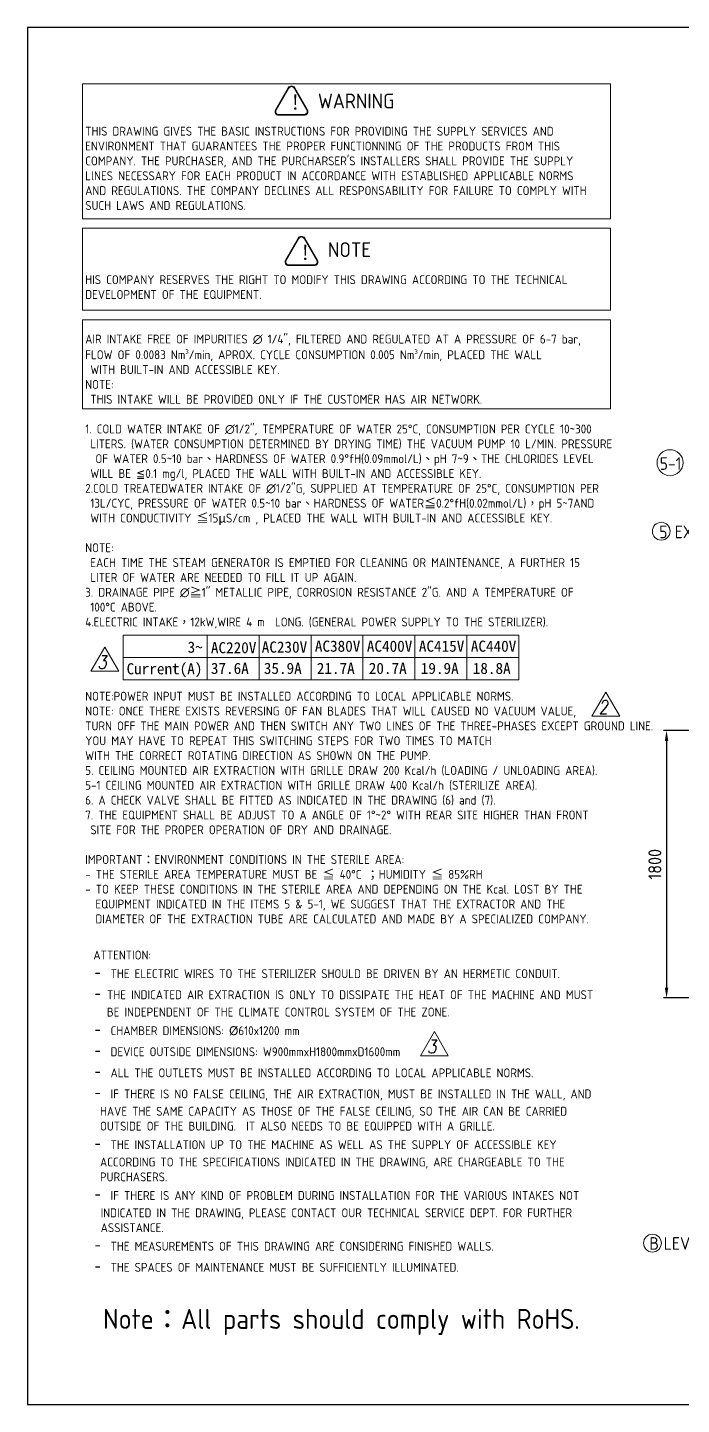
# Model space of a CAD drawing. Header units: millimetres. Extents: x -180913 to 13185, y -18310 to 9270.
# Drawn here: x 0 to 4403, y 0 to 9270 of the extents above; entities that cross this region are included whole.
import ezdxf

# ---------------------------------------------------------------- set-up
doc = ezdxf.new("R2010")
doc.units = ezdxf.units.MM
doc.header["$MEASUREMENT"] = 0
for name, color, linetype, lineweight in [('D', 3, 'Continuous', 13), ('F', 7, 'Continuous', 15), ('T', 4, 'Continuous', 15)]:
    doc.layers.add(name, color=color, linetype=linetype, lineweight=lineweight)
doc.styles.get("Standard").update_dxf_attribs({"font": 'KAIU.TTF'})
doc.styles.add('STU25', font='isocp2.shx')
doc.styles.add('Text', font='romans.shx', dxfattribs={"width": 0.8, "oblique": 10})
doc.dimstyles.new('STU25', dxfattribs={"dimscale": 35, "dimtxt": 2.5, "dimasz": 2, "dimexe": 0.6, "dimexo": 1, "dimgap": 1, "dimtad": 1, "dimdsep": 46, "dimtxsty": 'STU25', "dimcen": 2, "dimazin": 2, "dimtfac": 1, "dimtmove": 0, "dimatfit": 3, "dimfxl": 0, "dimtolj": 1, "dimtzin": 0, "dimarcsym": 0})

# ---------------------------------------------------------------- blocks, each defined once
blk = doc.blocks.new('*D4')
at = {"layer": 'D', "color": 0, "lineweight": -2}
for p, q in [((5225.2, 4536.7), (4281.1, 4536.7)), ((4302.1, 4466.7), (4302.1, 2806.7)), ((5230.7, 2736.7), (4281.1, 2736.7))]:
    blk.add_line(p, q, dxfattribs=at)
at = {"layer": 'D', "color": 0}
for points in [[(4313.8, 4466.7), (4290.4, 4466.7), (4302.1, 4536.7)], [(4290.4, 2806.7), (4313.8, 2806.7), (4302.1, 2736.7)]]:
    blk.add_solid(points, dxfattribs=at)
at = {"layer": 'Defpoints', "color": 0}
for p in [(5260.2, 4536.7), (4302.1, 2736.7), (5265.7, 2736.7)]:
    blk.add_point(p, dxfattribs=at)
at = {"layer": 'D', "color": 0, "insert": (4223.4, 3636.7), "char_height": 87.5, "attachment_point": 5, "rotation": 90, "style": 'STU25'}
blk.add_mtext('\\A1;1800', dxfattribs=at)

msp = doc.modelspace()

# ---------------------------------------------------------------- hatches: boundary and pattern name
at = {"layer": 'D'}
h = msp.add_hatch(color=11, dxfattribs=at)
edge = h.paths.add_edge_path()
edge.add_line((1755.412, 8864.768), (1670.053, 8716.922))
edge.add_arc((1691.704, 8704.422), 25, 149.9999999, 270)
edge.add_line((1691.704, 8679.422), (1862.422, 8679.422))
edge.add_arc((1862.422, 8704.422), 25, 270, 389.9999999)
edge.add_line((1884.072, 8716.922), (1798.713, 8864.768))
edge.add_arc((1777.063, 8852.268), 25, 30, 150)
edge = h.paths.add_edge_path(flags=16)
edge.add_arc((1777.063, 8852.268), 20, 30, 150)
edge.add_line((1759.742, 8862.268), (1674.383, 8714.422))
edge.add_arc((1691.704, 8704.422), 20, 149.9999999, 270)
edge.add_line((1691.704, 8684.422), (1862.422, 8684.422))
edge.add_arc((1862.422, 8704.422), 20, 270, 389.9999999)
edge.add_line((1879.742, 8714.422), (1794.383, 8862.268))
h = msp.add_hatch(color=11, dxfattribs=at)
edge = h.paths.add_edge_path()
edge.add_ellipse((1758.946, 7692.068), major_axis=(25, 0), ratio=1, start_angle=149.9999999, end_angle=270)
edge.add_line((1758.946, 7667.068), (1929.664, 7667.068))
edge.add_ellipse((1929.664, 7692.068), major_axis=(25, 0), ratio=1, start_angle=270, end_angle=389.9999999)
edge.add_line((1951.315, 7704.568), (1865.956, 7852.414))
edge.add_ellipse((1844.305, 7839.914), major_axis=(25, 0), ratio=1, start_angle=30, end_angle=150)
edge.add_line((1822.654, 7852.414), (1737.295, 7704.568))
edge = h.paths.add_edge_path(flags=16)
edge.add_ellipse((1758.946, 7692.068), major_axis=(20, 0), ratio=1, start_angle=149.9999999, end_angle=270)
edge.add_line((1758.946, 7672.068), (1929.664, 7672.068))
edge.add_ellipse((1929.664, 7692.068), major_axis=(20, 0), ratio=1, start_angle=270, end_angle=389.9999999)
edge.add_line((1946.984, 7702.068), (1861.625, 7849.914))
edge.add_ellipse((1844.305, 7839.914), major_axis=(20, 0), ratio=1, start_angle=30, end_angle=150)
edge.add_line((1826.984, 7849.914), (1741.625, 7702.068))

# ---------------------------------------------------------------- linework, layer by layer
at = {"layer": 'D', "color": 11}
for p, q in [((1755.412, 8864.768), (1670.053, 8716.922)), ((1759.742, 8862.268), (1674.383, 8714.422)), ((1794.383, 8862.268), (1879.742, 8714.422)), ((1798.713, 8864.768), (1884.072, 8716.922)), ((1691.704, 8684.422), (1862.422, 8684.422)), ((1691.704, 8679.422), (1862.422, 8679.422)), ((1822.654, 7852.414), (1737.295, 7704.568)), ((1826.984, 7849.914), (1741.625, 7702.068)), ((1861.625, 7849.914), (1946.984, 7702.068)), ((1865.956, 7852.414), (1951.315, 7704.568)), ((1758.946, 7672.068), (1929.664, 7672.068)), ((1758.946, 7667.068), (1929.664, 7667.068))]:
    msp.add_line(p, q, dxfattribs=at)
at = {"layer": 'D'}
for p, q in [((643.107, 5178.539), (3308.447, 5178.539)), ((643.107, 5178.539), (643.107, 4878.539)), ((1208.447, 5178.539), (1208.447, 4878.539)), ((1558.447, 5178.539), (1558.447, 4878.539)), ((1908.447, 5178.539), (1908.447, 4878.539)), ((2258.447, 5178.539), (2258.447, 4878.539)), ((2608.447, 5178.539), (2608.447, 4878.539)), ((2958.447, 5178.539), (2958.447, 4878.539)), ((3308.447, 5178.539), (3308.447, 4878.539)), ((643.107, 5028.539), (3308.447, 5028.539)), ((643.107, 4878.539), (3308.447, 4878.539))]:
    msp.add_line(p, q, dxfattribs=at)
at = {"layer": 'D', "color": 11}
for points in [[(370.349, 8891.272), (3924.203, 8891.272), (3924.203, 7981.874), (370.349, 7981.874)], [(370.349, 7919.859), (3924.203, 7919.859), (3924.203, 7368.098), (370.349, 7368.098)], [(370.349, 7301.78), (3924.203, 7301.78), (3924.203, 6702.741), (370.349, 6702.741)]]:
    msp.add_lwpolyline(points, close=True, dxfattribs=at)
at = {"layer": 'D'}
for centre, radius in [((4325.63, 6340.491), 87.5), ((4266.48, 5878.943), 60), ((4207.146, 1086.111), 60)]:
    msp.add_circle(centre, radius, dxfattribs=at)
at = {"layer": 'D', "color": 11}
for centre, radius, start, end in [((1777.063, 8852.268), 25, 30, 150), ((1777.063, 8852.268), 20, 30, 150), ((1691.704, 8704.422), 25, 149.9999999, 270), ((1691.704, 8704.422), 20, 149.9999999, 270), ((1862.422, 8704.422), 25, 270, 29.9999999), ((1862.422, 8704.422), 20, 270, 29.9999999), ((1844.305, 7839.914), 25, 30, 150), ((1844.305, 7839.914), 20, 30, 150), ((1758.946, 7692.068), 25, 149.9999999, 270), ((1758.946, 7692.068), 20, 149.9999999, 270), ((1929.664, 7692.068), 25, 270, 29.9999999), ((1929.664, 7692.068), 20, 270, 29.9999999)]:
    msp.add_arc(centre, radius, start, end, dxfattribs=at)
at = {"layer": 'Defpoints', "color": 6}
msp.add_lwpolyline([(0, 9270), (0, 0), (13185, 0), (13185, 9270)], close=True, dxfattribs=at)
at = {"layer": 'F', "color": 7}
for points in [[(520.555, 5098.193), (427.064, 4936.262), (614.046, 4936.262)], [(3893.557, 4796.446), (3800.067, 4634.515), (3987.048, 4634.515)], [(2739.416, 2509.867), (2645.925, 2347.936), (2832.906, 2347.936)]]:
    msp.add_lwpolyline(points, close=True, dxfattribs=at)

# ---------------------------------------------------------------- texts
at = {"layer": 'D', "color": 11, "attachment_point": 1, "style": 'STU25'}
for s, insert, char_height in [('{\\f標楷體|b0|i0|c136|p65;!}', (1768.752, 8817.538), 100), ('WARNING', (1955.264, 8825.287), 100), ('{\\Fisocp2.shx|c1;\\P\\A1;THIS DRAWING GIVES THE BASIC INSTRUCTIONS FOR PROVIDING THE SUPPLY SERVICES AND\\PENVIRONMENT THAT GUARANTEES THE PROPER FUNCTIONNING OF THE PRODUCTS FROM THIS \\PCOMPANY. THE PURCHASER, AND THE PURCHARSER\'S INSTALLERS SHALL PROVIDE THE SUPPLY \\PLlNES NECESSARY FOR EACH PRODUCT IN ACCORDANCE WITH ESTABLlSHED APPLlCABLE NORMS \\PAND REGULATIONS. THE COMPANY DECLlNES ALL RESPONSABILlTY FOR FAILURE TO COMPLY WITH \\PSUCH LAWS AND REGULATIONS.\\P\\P\\P\\P\\PHIS COMPANY RESERVES THE RIGHT TO MODIFY THIS DRAWING ACCORDING TO THE TECHNICAL \\PDEVELOPMENT OF THE EQUIPMENT.\\P\\P\\PAIR INTAKE FREE OF IMPURITIES ∅ 1/4", FILTERED AND REGULATED AT A PRESSURE OF 6-7 bar, \\PFLOW OF 0.0083 Nm{\\H0.49294x;\\S3^ ;}/min, APROX. CYCLE CONSUMPTION 0.005 Nm{\\H0.49309x;\\S3^ ;}/min, PLACED THE WALL \\P WITH BUILT-IN AND ACCESSIBLE KEY.\\PNOTE:\\P THIS INTAKE WILL BE PROVIDED ONLY IF THE CUSTOMER HAS AIR NETWORK.\\P\\P1. COLD WATER INTAKE OF ∅1/2", TEMPERATURE OF WATER 25°C, CONSUMPTION PER CYCLE 10~300 \\P LITERS. (WATER CONSUMPTION DETERMINED BY DRYING TIME) THE VACUUM PUMP 10 L/MIN. PRESSURE\\P  OF WATER 0.5~10 bar\\f標楷體|b0|i0|c136|p65;、\\Fisocp2.shx|c1;HARDNESS OF WATER 0.9°fH(0.09mmol/L)\\f標楷體|b0|i0|c136|p65;、\\Fisocp2.shx|c1;pH 7~9\\f標楷體|b0|i0|c136|p65;、\\Fisocp2.shx|c1;THE CHLORIDES LEVEL \\P WILL BE \\f新細明體|b0|i0|c136|p16;≦\\Fisocp2.shx|c1;0.1 mg/l, PLACED THE WALL WITH BUILT-IN AND ACCESSIBLE KEY.\\P2.COLD TREATEDWATER INTAKE OF ∅1/2"G, SUPPLIED AT TEMPERATURE OF 25°C, CONSUMPTION PER \\P 13L/CYC, PRESSURE OF WATER 0.5~10 bar\\f標楷體|b0|i0|c136|p65;、\\Fisocp2.shx|c1;HARDNESS OF WATER\\f標楷體|b0|i0|c136|p65;≦\\Fisocp2.shx|c1;0.2°fH(0.02mmol/L)\\f標楷體|b0|i0|c136|p65;，\\Fisocp2.shx|c1;pH 5~7AND \\P WITH CONDUCTIVITY \\f標楷體|b0|i0|c136|p65;≦\\Fisocp2.shx|c1;15\\f標楷體|b0|i0|c136|p65;μ\\Fisocp2.shx|c1;S/cm , PLACED THE WALL WITH BUILT-IN AND ACCESSIBLE KEY.\\P\\PNOTE:\\P EACH TIME THE STEAM GENERATOR IS EMPTIED FOR CLEANING OR MAINTENANCE, A FURTHER 15 \\P LITER OF WATER ARE NEEDED TO FILL IT UP AGAIN.\\P3. DRAINAGE PIPE ∅\\f標楷體|b0|i0|c136|p65;≧\\Fisocp2.shx|c1;1" METALLIC PIPE, CORROSION RESISTANCE 2"G. AND A TEMPERATURE OF \\P 100°C ABOVE.\\P4.ELECTRIC INTAKE\\f標楷體|b0|i0|c136|p65;，\\Fisocp2.shx|c1;12kW,WIRE 4 m  LONG. (GENERAL POWER SUPPLY TO THE STERILIZER).\\P\\P\\P\\P\\PNOTE:POWER INPUT MUST BE INSTALLED ACCORDING TO LOCAL APPLICABLE NORMS.\\PNOTE: ONCE THERE EXISTS REVERSING OF FAN BLADES THAT WILL CAUSED NO VACUUM VALUE, \\PTURN OFF THE MAIN POWER AND THEN SWITCH ANY TWO LINES OF THE THREE-PHASES EXCEPT GROUND LINE. \\PYOU MAY HAVE TO REPEAT THIS SWITCHING STEPS FOR TWO TIMES TO MATCH \\PWITH THE CORRECT ROTATING DIRECTION AS SHOWN ON THE PUMP. \\P5. CEILING MOUNTED AIR EXTRACTION WITH GRILLE DRAW 200 Kcal/h (LOADING / UNLOADING AREA).\\P5-1 CEILING MOUNTED AIR EXTRACTION WITH GRILLE DRAW 400 Kcal/h (STERILIZE AREA).\\P6. A CHECK VALVE SHALL BE FITTED AS INDICATED IN THE DRAWING (6) and (7).\\P7. THE EQUIPMENT SHALL BE ADJUST TO A ANGLE OF 1°~2° WITH REAR SITE HIGHER THAN FRONT \\P SITE FOR THE PROPER OPERATION OF DRY AND DRAINAGE.\\P\\PIMPORTANT\\f標楷體|b0|i0|c136|p65;：\\Fisocp2.shx|c1;ENVIRONMENT CONDITIONS IN THE STERILE AREA:\\P- THE STERILE AREA TEMPERATURE MUST BE \\f標楷體|b0|i0|c136|p65;≦\\Fisocp2.shx|c1; 40°C \\f標楷體|b0|i0|c136|p65;；\\Fisocp2.shx|c1;HUMIDITY \\f標楷體|b0|i0|c136|p65;≦\\Fisocp2.shx|c1; 85%RH\\P- TO KEEP THESE CONDITIONS IN THE STERILE AREA AND DEPENDING ON THE Kcal. LOST BY THE \\P  EQUIPMENT INDICATED IN THE ITEMS 5 & 5-1, WE SUGGEST THAT THE EXTRACTOR AND THE \\P  DIAMETER OF THE EXTRACTION TUBE ARE CALCULATED AND MADE BY A SPECIALIZED COMPANY.}', (388.376, 8701.917), 59.961), ('{\\f標楷體|b0|i0|c136|p65;!}', (1835.994, 7805.184), 100), ('NOTE', (2022.507, 7824.553), 100), ('{\\f標楷體|b0|i0|c136|p65;3~}', (1077.783, 5135.933), 75), ('{\\f標楷體|b0|i0|c136|p65;AC220V}', (1234.574, 5132.575), 75), ('{\\f標楷體|b0|i0|c136|p65;AC230V}', (1576.69, 5136.588), 75), ('{\\f標楷體|b0|i0|c136|p65;AC380V}', (1934.574, 5142.774), 75), ('{\\f標楷體|b0|i0|c136|p65;AC400V}', (2284.574, 5142.774), 75), ('{\\f標楷體|b0|i0|c136|p65;AC415V}', (2634.574, 5142.774), 75), ('{\\f標楷體|b0|i0|c136|p65;AC440V}', (2984.574, 5142.774), 75), ('{\\f標楷體|b0|i0|c136|p65;Current(A)}', (666.916, 4990.55), 75), ('{\\f標楷體|b0|i0|c136|p65;37.6A}', (1234.458, 4993.219), 75), ('{\\f標楷體|b0|i0|c136|p65;35.9A}', (1590.922, 4993.219), 75), ('{\\f標楷體|b0|i0|c136|p65;21.7A}', (1947.477, 4993.219), 75), ('{\\f標楷體|b0|i0|c136|p65;20.7A}', (2297.477, 4993.219), 75), ('{\\f標楷體|b0|i0|c136|p65;19.9A}', (2647.477, 4993.219), 75), ('{\\f標楷體|b0|i0|c136|p65;18.8A}', (2997.477, 4993.219), 75), ('ATTENTION:\\P{\\f標楷體|b0|i0|c136|p65;\\H1.42x;- }THE ELECTRIC WIRES TO THE STERILIZER SHOULD BE DRIVEN BY AN HERMETIC CONDUIT.  \\P{\\f標楷體|b0|i0|c136|p65;\\H1.42x;-} THE INDICATED AIR EXTRACTION IS ONLY TO DISSIPATE THE HEAT OF THE MACHINE AND MUST \\P  {\\f???|b0|i0|c0|p65; }BE INDEPENDENT OF THE CLIMATE CONTROL SYSTEM OF THE ZONE.\\P{\\f標楷體|b0|i0|c136|p65;\\H1.42x;- }CHAMBER DIMENSIONS: {\\f???|b0|i0|c0|p65;%%C}610x1200 mm\\P{\\f標楷體|b0|i0|c136|p65;\\H1.42x;- }DEVICE OUTSIDE DIMENSIONS: W900mmxH1800mmxD1600mm\\P{\\f標楷體|b0|i0|c136|p65;\\H1.42x;- }ALL THE OUTLETS MUST BE INSTALLED ACCORDING TO LOCAL APPLICABLE NORMS.\\P{\\f標楷體|b0|i0|c136|p65;\\H1.42x;- }IF THERE IS NO FALSE CEILING, THE AIR EXTRACTION, MUST BE INSTALLED IN THE WALL, AND \\P{\\f???|b0|i0|c0|p65;  }HAVE THE SAME CAPACITY AS THOSE OF THE FALSE CEILING, SO THE AIR CAN BE CARRIED \\P{\\f???|b0|i0|c0|p65;  }OUTSIDE OF THE BUILDING.  IT ALSO NEEDS TO BE EQUIPPED WITH A GRILLE.\\P{\\f標楷體|b0|i0|c136|p65;\\H1.42x;- }THE INSTALLATION UP TO THE MACHINE AS WELL AS THE SUPPLY OF ACCESSIBLE KEY \\P{\\f???|b0|i0|c0|p65;  }ACCORDING TO THE SPECIFICATIONS INDICATED IN THE DRAWING, ARE CHARGEABLE TO THE \\P{\\f???|b0|i0|c0|p65;  }PURCHASERS.{\\fArial|b0|i0|c0|p34;\\H1.1x; \\P\\f標楷體|b0|i0|c136|p65;\\H1.291x;- }IF THERE IS ANY KIND OF PROBLEM DURING INSTALLATION FOR THE VARIOUS INTAKES NOT \\P{\\f???|b0|i0|c0|p65;\\H1.1x;  }INDICATED IN THE DRAWING, PLEASE CONTACT OUR TECHNICAL SERVICE DEPT. FOR FURTHER \\P{\\f???|b0|i0|c0|p65;\\H1.1x;  }ASSISTANCE.\\P{\\f標楷體|b0|i0|c136|p65;\\H1.42x;- }THE MEASUREMENTS OF THIS DRAWING ARE CONSIDERING FINISHED WALLS.\\P{\\f標楷體|b0|i0|c136|p65;\\H1.42x;- }THE SPACES OF MAINTENANCE MUST BE SUFFICIENTLY ILLUMINATED.', (443.29, 3055.433), 59.963277)]:
    msp.add_mtext(s, dxfattribs=dict(at, insert=insert, char_height=char_height))
at = {"layer": 'D', "color": 11, "char_height": 85, "attachment_point": 1}
for s, insert in [('{\\Fisocp2.shx;\\C3;5-1 EXHAUST FAN\\P     MOTOR}', (4256.281, 6377.108)), ('{\\Fisocp2.shx;\\C3;5 EXHAUST FAN MOTOR}', (4252.467, 5916.894)), ('{\\Fisocp2.shx;\\C3;B\\f???|b0|i0|c0|p65; \\Fisocp2.shx;LEVEL ADJUSTER}', (4186.336, 1126.461))]:
    msp.add_mtext(s, dxfattribs=dict(at, insert=insert))
at = {"layer": 'D', "color": 0, "insert": (508.403, 643.54), "char_height": 135.00867, "attachment_point": 1, "style": 'STU25'}
msp.add_mtext('Note{\\f標楷體|b0|i0|c136|p65;：}All parts should comply with RoHS.', dxfattribs=at)
at = {"layer": 'T', "lineweight": 20, "style": 'Text', "oblique": 10, "width": 0.8}
for s, p in [('3', (471.618, 4952.735)), ('2', (3845.092, 4650.558)), ('3', (2690.951, 2363.979))]:
    msp.add_text(s, height=90, dxfattribs=at).set_placement(p)

# ---------------------------------------------------------------- dimensions: what is measured, and where the dimension line sits
at = {"layer": 'D'}
dim = msp.add_linear_dim(base=(4302.111, 2736.731), p1=(5260.166, 4536.731), p2=(5265.666, 2736.731), angle=90, dimstyle='STU25', dxfattribs=at)
dim.commit()
dim.dimension.update_dxf_attribs({"geometry": '*D4', "text_midpoint": (4302.111, 3636.731), "dimtype": 160})

doc.saveas('drawing.dxf')
